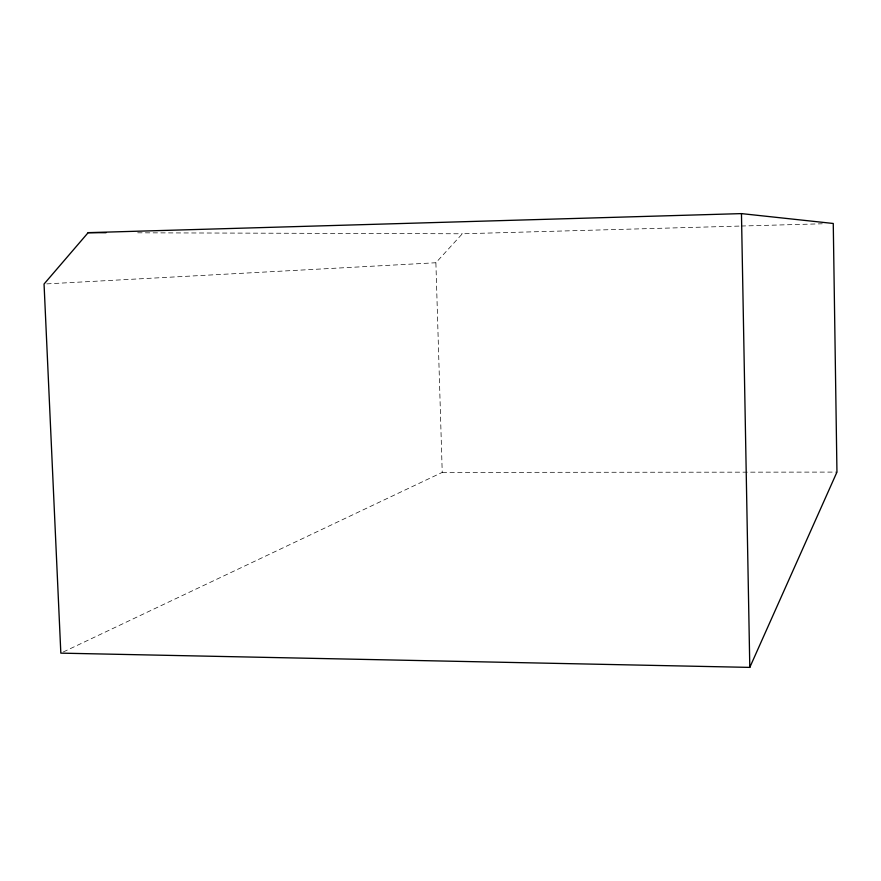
<?xml version="1.0" encoding="UTF-8"?>
<svg xmlns="http://www.w3.org/2000/svg" width="881" height="881" viewBox="0 0 881 881"><rect width="100%" height="100%" fill="white"/><g stroke="black" fill="none" stroke-linecap="round" stroke-linejoin="round"><path stroke-width="0.66" stroke-dasharray="4.41 3.3" d="M63.311 651.962L442.229 472.392L435.886 262.747L462.327 233.784L739.842 226.076M46.792 283.88L435.886 262.747M741.218 226.032L822.27 223.785M442.229 472.392L836.95 472.095M137.689 232.804L462.327 233.784"/><path stroke-width="1.32" d="M749.797 667.391L836.95 472.095L833.261 223.477L741.461 213.609L88.166 232.65L44.05 284.023L60.833 653.14L749.797 667.391L741.461 213.609M88.166 232.65L106.05 232.705"/></g></svg>
